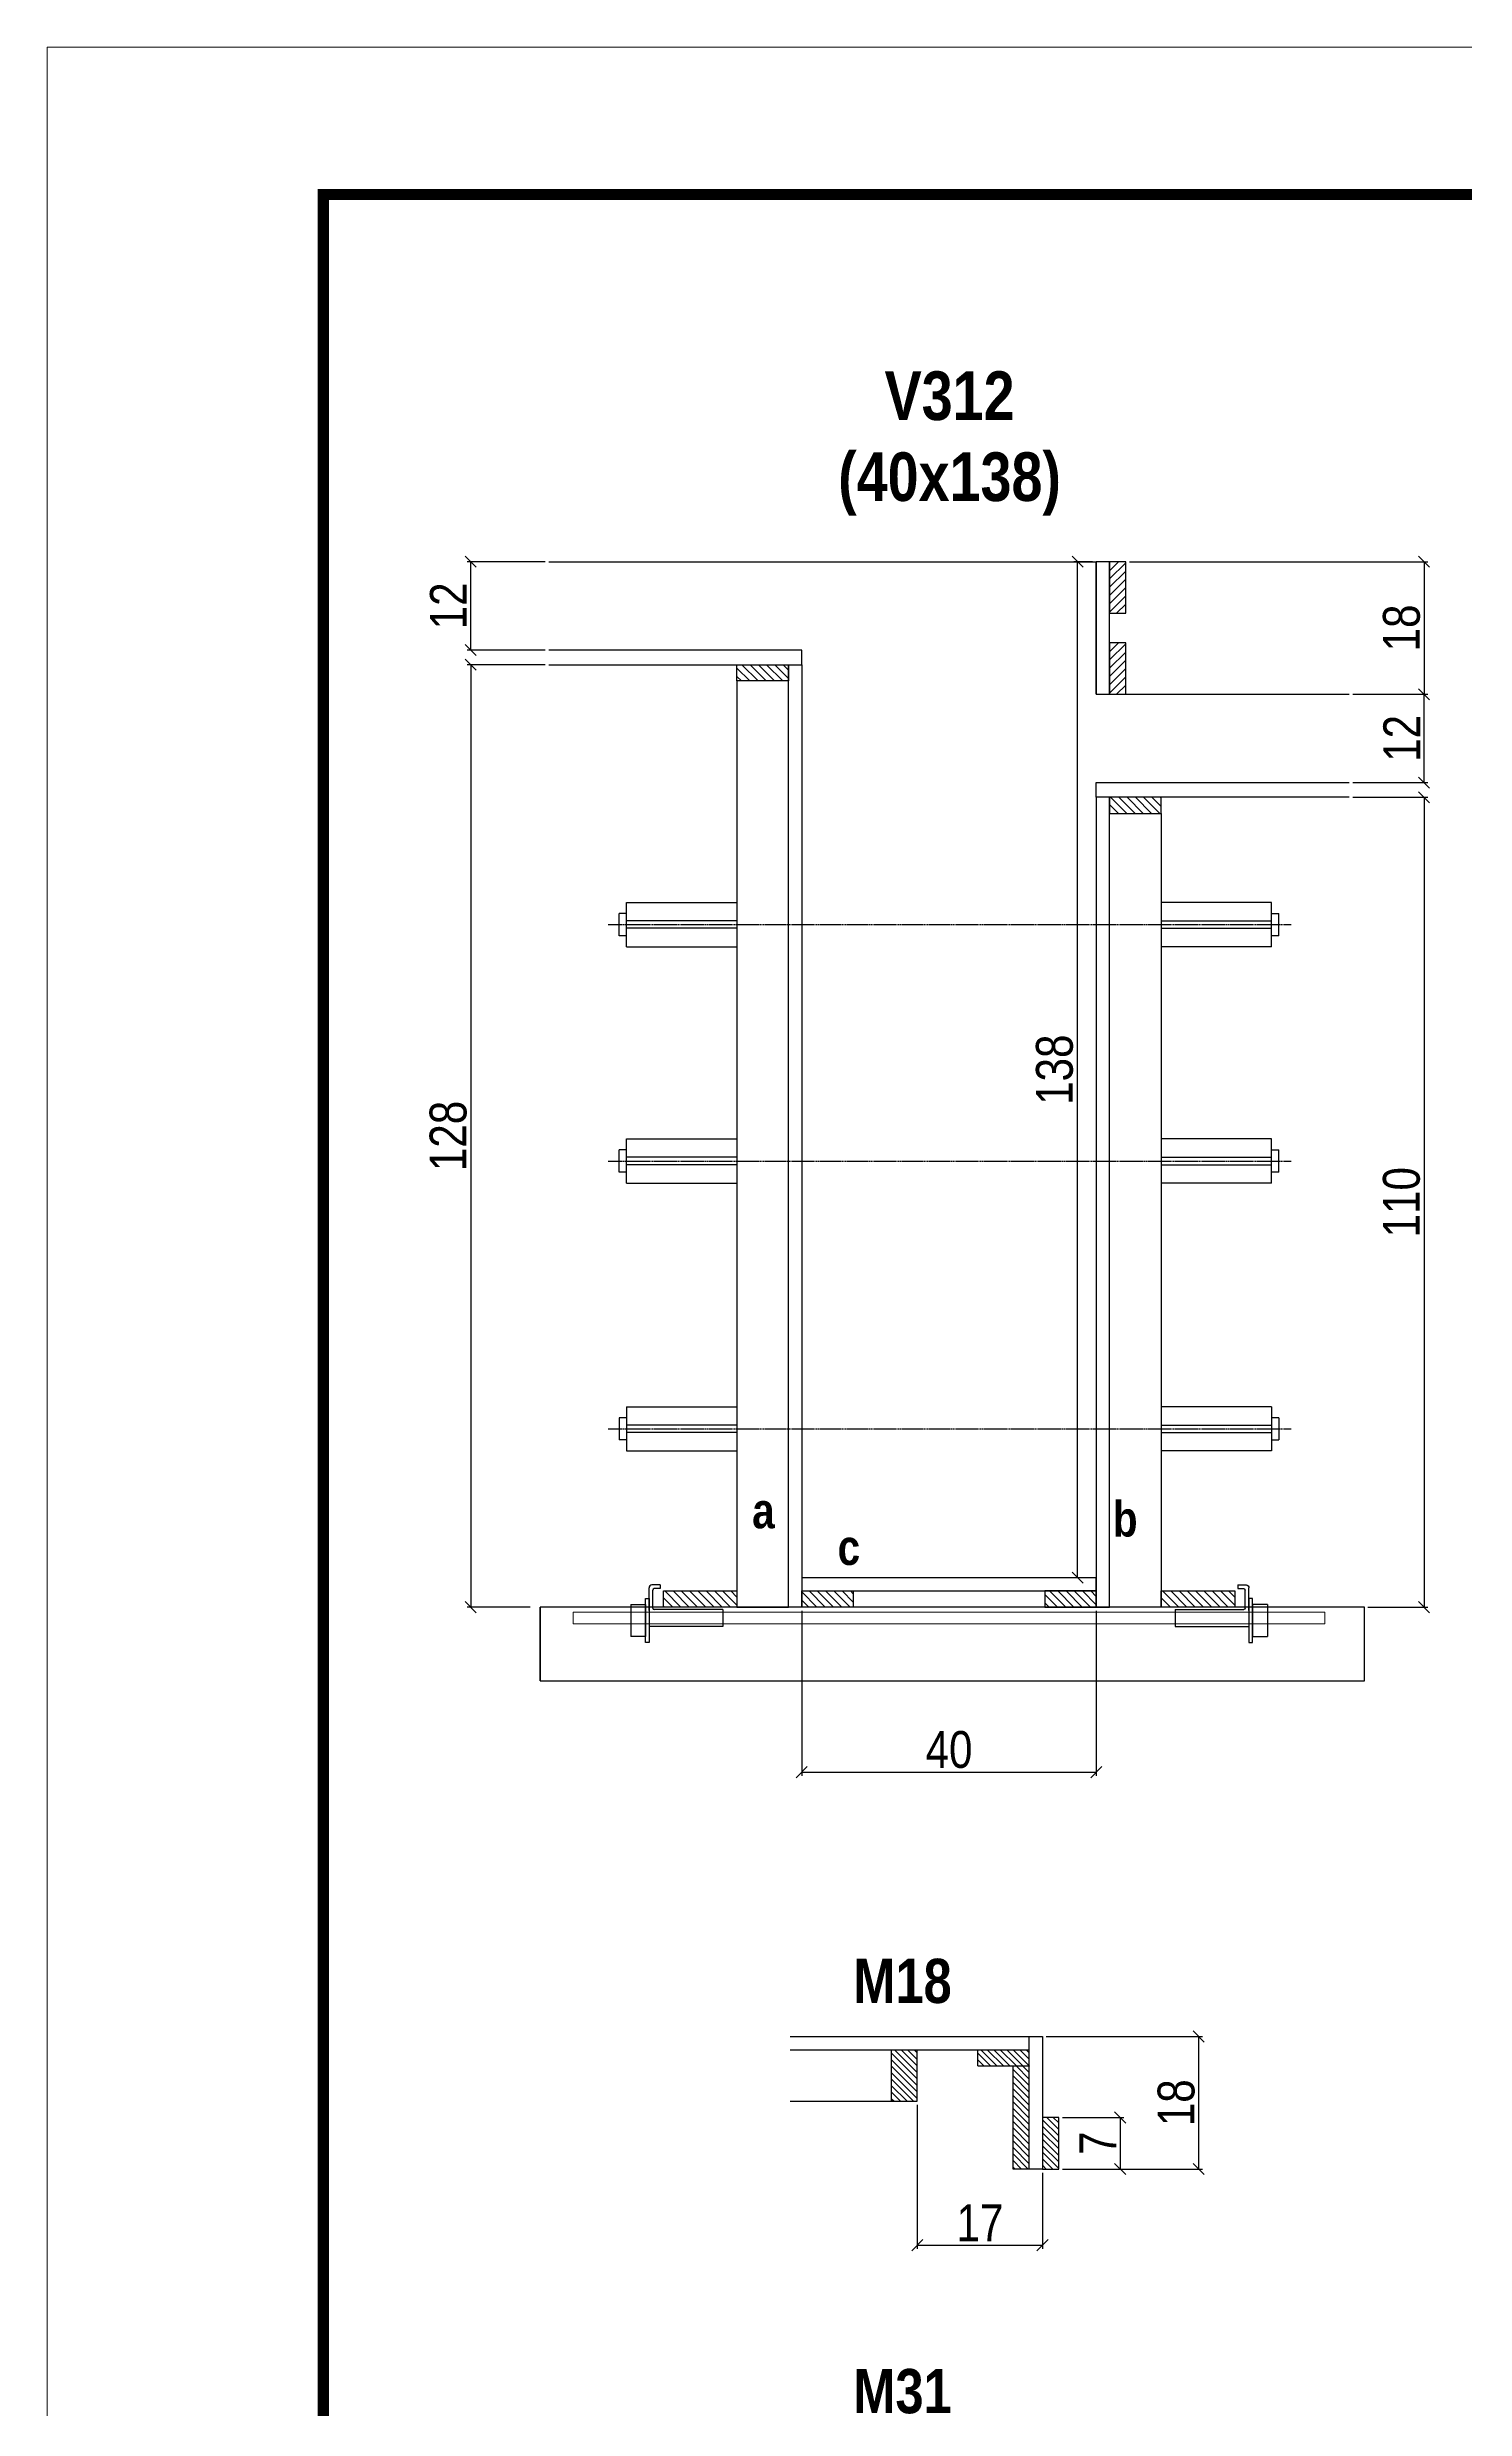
# Model space of a CAD drawing. Extents: x 13154 to 22413, y 1253 to 30260.
# Drawn here: x 16338 to 16723, y 28079 to 28721 of the extents above; entities that cross this region are included whole.
import ezdxf

# ---------------------------------------------------------------- set-up
doc = ezdxf.new("R2010")
doc.units = 0
doc.linetypes.add('DASHED', pattern=[0.75, 0.5, -0.25])
doc.linetypes.add('HIDDEN', pattern=[0.375, 0.25, -0.125])
for name, color, linetype in [('barrote', 251, 'Continuous'), ('COTA', 241, 'Continuous'), ('detalhes', 4, 'Continuous'), ('NOMENCLATURA', 7, 'Continuous'), ('Painéis', 200, 'Continuous'), ('presilha', 1, 'Continuous'), ('SARR_2.2x10', 60, 'Continuous'), ('SARR_2.2x7', 40, 'Continuous'), ('SARR_3.5x7', 81, 'Continuous'), ('TENSOR', 3, 'Continuous')]:
    doc.layers.add(name, color=color, linetype=linetype)
for name, color, linetype, lineweight in [('CONCRETO', 251, 'Continuous', 25), ('Folhas', 255, 'Continuous', 9), ('SARRAFO DE PRESSAO', 251, 'DASHED', 9), ('SCO-___-LAJ', 2, 'Continuous', 0)]:
    doc.layers.add(name, color=color, linetype=linetype, lineweight=lineweight)
doc.styles.add('COTA TECNICA 2X', font='techl___.ttf', dxfattribs={"height": 10})
doc.styles.add('TECNICA', font='techb___.ttf', dxfattribs={"height": 10})
doc.dimstyles.new('SECAO', dxfattribs={"dimscale": 0.333333, "dimtxt": 5, "dimasz": 9, "dimexe": 3, "dimexo": 3, "dimgap": 3, "dimtad": 1, "dimdec": 1, "dimlfac": 0.5, "dimzin": 12, "dimdsep": 46, "dimtxsty": 'COTA TECNICA 2X', "dimblk1": 'OBLIQUE', "dimblk2": 'OBLIQUE', "dimsah": 1, "dimcen": 0.9, "dimclrd": 4, "dimclre": 4, "dimclrt": 240, "dimadec": 1, "dimazin": 3, "dimtfac": 1, "dimtdec": 1, "dimtmove": 0, "dimatfit": 3, "dimfxl": 1, "dimtolj": 1, "dimtzin": 12, "dimarcsym": 0})

# ---------------------------------------------------------------- blocks, each defined once
blk = doc.blocks.new('9999999999')
at = {"layer": 'Folhas'}
blk.add_lwpolyline([(98138.98, 34190.21), (99623.98, 34190.21), (99623.98, 35240.21), (98138.98, 35240.21)], close=True, dxfattribs=at)
at = {"layer": 'Folhas', "color": 30, "const_width": 3}
blk.add_lwpolyline([(98213.98, 34230.21), (99583.98, 34230.21), (99583.98, 35200.21), (98213.98, 35200.21)], close=True, dxfattribs=at)
blk = doc.blocks.new('PRESILHA METÁLICA 1')
at = {"layer": 'presilha'}
for p, q in [((7.5, 10.64), (7.5, 19.86)), ((12, 21), (8.64, 21)), ((12, 19.5), (9.57, 19.5)), ((12, 21), (12, 19.5)), ((0, 13), (6, 13)), ((0, 13), (0, 0)), ((6, 15.5), (7.5, 15.5)), ((6, -2.5), (6, 15.5)), ((6, 13), (6, 0)), ((7.5, 15.5), (7.5, -2.5)), ((9, 11.57), (9, 18.93)), ((37.5, 11), (9.57, 11)), ((37.5, 11), (37.5, 4.1)), ((6, 0), (0, 0)), ((37.5, 4.1), (7.5, 4.1)), ((7.5, -2.5), (6, -2.5))]:
    blk.add_line(p, q, dxfattribs=at)
for centre, radius, start, end in [((8.64, 19.86), 1.14, 90, 180), ((9.57, 18.93), 0.57, 90, 180), ((9.57, 11.57), 0.57, 180, 270)]:
    blk.add_arc(centre, radius, start, end, dxfattribs=at)
blk = doc.blocks.new('_Oblique')
at = {"color": 0, "linetype": 'ByBlock', "lineweight": -2}
blk.add_line((-0.5, -0.5), (0.5, 0.5), dxfattribs=at)
blk = doc.blocks.new('*D260')
at = {"layer": 'COTA', "color": 4, "lineweight": -2, "transparency": 16777216}
for p, q in [((16692.54, 28516.85), (16712.89, 28516.85)), ((16711.89, 28516.85), (16711.89, 28296.85)), ((16696.65, 28296.85), (16712.89, 28296.85))]:
    blk.add_line(p, q, dxfattribs=at)
at = {"layer": 'Defpoints', "color": 0, "transparency": 16777216}
for p in [(16691.54, 28516.85), (16695.65, 28296.85), (16711.89, 28296.85)]:
    blk.add_point(p, dxfattribs=at)
at = {"layer": 'COTA', "color": 4, "lineweight": -2, "transparency": 16777216, "xscale": 3, "yscale": 3, "zscale": 3}
for p, rotation in [((16711.89, 28516.85), 90), ((16711.89, 28296.85), 270)]:
    blk.add_blockref('_Oblique', p, dxfattribs=dict(at, rotation=rotation))
at = {"layer": 'COTA', "color": 240, "transparency": 16777216, "insert": (16705.78, 28406.85), "char_height": 10, "attachment_point": 5, "rotation": 90, "style": 'COTA TECNICA 2X'}
blk.add_mtext('\\A1;110', dxfattribs=at)
blk = doc.blocks.new('*D268')
at = {"layer": 'COTA', "color": 4, "lineweight": -2, "transparency": 16777216}
for p, q in [((16692.54, 28544.85), (16712.89, 28544.85)), ((16711.89, 28520.85), (16711.89, 28544.85)), ((16692.54, 28520.85), (16712.89, 28520.85))]:
    blk.add_line(p, q, dxfattribs=at)
at = {"layer": 'Defpoints', "color": 0, "transparency": 16777216}
for p in [(16691.54, 28544.85), (16711.89, 28544.85), (16691.54, 28520.85)]:
    blk.add_point(p, dxfattribs=at)
at = {"layer": 'COTA', "color": 4, "lineweight": -2, "transparency": 16777216, "xscale": 3, "yscale": 3, "zscale": 3}
for p, rotation in [((16711.89, 28544.85), 90), ((16711.89, 28520.85), 270)]:
    blk.add_blockref('_Oblique', p, dxfattribs=dict(at, rotation=rotation))
at = {"layer": 'COTA', "color": 240, "transparency": 16777216, "insert": (16705.83, 28532.85), "char_height": 10, "attachment_point": 5, "rotation": 90, "style": 'COTA TECNICA 2X'}
blk.add_mtext('\\A1;12', dxfattribs=at)
blk = doc.blocks.new('*D269')
at = {"layer": 'COTA', "color": 4, "lineweight": -2, "transparency": 16777216}
for p, q in [((16473.14, 28552.85), (16451.92, 28552.85)), ((16452.92, 28552.85), (16452.92, 28296.85)), ((16469.03, 28296.85), (16451.92, 28296.85))]:
    blk.add_line(p, q, dxfattribs=at)
at = {"layer": 'Defpoints', "color": 0, "transparency": 16777216}
for p in [(16474.14, 28552.85), (16452.92, 28296.85), (16470.03, 28296.85)]:
    blk.add_point(p, dxfattribs=at)
at = {"layer": 'COTA', "color": 4, "lineweight": -2, "transparency": 16777216, "xscale": 3, "yscale": 3, "zscale": 3}
for p, rotation in [((16452.92, 28552.85), 90), ((16452.92, 28296.85), 270)]:
    blk.add_blockref('_Oblique', p, dxfattribs=dict(at, rotation=rotation))
at = {"layer": 'COTA', "color": 240, "transparency": 16777216, "insert": (16446.83, 28424.85), "char_height": 10, "attachment_point": 5, "rotation": 90, "style": 'COTA TECNICA 2X'}
blk.add_mtext('\\A1;128', dxfattribs=at)
blk = doc.blocks.new('*D1444')
at = {"layer": 'COTA', "color": 4, "lineweight": -2, "transparency": 16777216}
for p, q in [((16621.84, 28580.85), (16616.77, 28580.85)), ((16617.77, 28304.85), (16617.77, 28580.85)), ((16621.84, 28304.85), (16616.77, 28304.85))]:
    blk.add_line(p, q, dxfattribs=at)
at = {"layer": 'Defpoints', "color": 0, "transparency": 16777216}
for p in [(16617.77, 28580.85), (16622.84, 28580.85), (16622.84, 28304.85)]:
    blk.add_point(p, dxfattribs=at)
at = {"layer": 'COTA', "color": 4, "lineweight": -2, "transparency": 16777216, "xscale": 3, "yscale": 3, "zscale": 3}
for p, rotation in [((16617.77, 28580.85), 90), ((16617.77, 28304.85), 270)]:
    blk.add_blockref('_Oblique', p, dxfattribs=dict(at, rotation=rotation))
at = {"layer": 'COTA', "color": 240, "transparency": 16777216, "insert": (16611.53, 28442.85), "char_height": 10, "attachment_point": 5, "rotation": 90, "style": 'COTA TECNICA 2X'}
blk.add_mtext('\\A1;138', dxfattribs=at)
blk = doc.blocks.new('*D1445')
at = {"layer": 'COTA', "color": 4, "lineweight": -2, "transparency": 16777216}
for p, q in [((16473.14, 28580.85), (16451.92, 28580.85)), ((16452.92, 28556.85), (16452.92, 28580.85)), ((16473.14, 28556.85), (16451.92, 28556.85))]:
    blk.add_line(p, q, dxfattribs=at)
at = {"layer": 'Defpoints', "color": 0, "transparency": 16777216}
for p in [(16452.92, 28580.85), (16474.14, 28580.85), (16474.14, 28556.85)]:
    blk.add_point(p, dxfattribs=at)
at = {"layer": 'COTA', "color": 4, "lineweight": -2, "transparency": 16777216, "xscale": 3, "yscale": 3, "zscale": 3}
for p, rotation in [((16452.92, 28580.85), 90), ((16452.92, 28556.85), 270)]:
    blk.add_blockref('_Oblique', p, dxfattribs=dict(at, rotation=rotation))
at = {"layer": 'COTA', "color": 240, "transparency": 16777216, "insert": (16446.86, 28568.85), "char_height": 10, "attachment_point": 5, "rotation": 90, "style": 'COTA TECNICA 2X'}
blk.add_mtext('\\A1;12', dxfattribs=at)
blk = doc.blocks.new('*D1446')
at = {"layer": 'COTA', "color": 4, "lineweight": -2, "transparency": 16777216}
for p, q in [((16542.84, 28295.85), (16542.84, 28251.03)), ((16622.84, 28295.85), (16622.84, 28251.03)), ((16542.84, 28252.03), (16622.84, 28252.03))]:
    blk.add_line(p, q, dxfattribs=at)
at = {"layer": 'Defpoints', "color": 0, "transparency": 16777216}
for p in [(16542.84, 28296.85), (16622.84, 28296.85), (16622.84, 28252.03)]:
    blk.add_point(p, dxfattribs=at)
at = {"layer": 'COTA', "color": 4, "lineweight": -2, "transparency": 16777216, "xscale": 3, "yscale": 3, "zscale": 3, "rotation": 180}
blk.add_blockref('_Oblique', (16542.84, 28252.03), dxfattribs=at)
at = {"layer": 'COTA', "color": 4, "lineweight": -2, "transparency": 16777216, "xscale": 3, "yscale": 3, "zscale": 3}
blk.add_blockref('_Oblique', (16622.84, 28252.03), dxfattribs=at)
at = {"layer": 'COTA', "color": 240, "transparency": 16777216, "insert": (16582.84, 28258.13), "char_height": 10, "attachment_point": 5, "style": 'COTA TECNICA 2X'}
blk.add_mtext('\\A1;40', dxfattribs=at)
blk = doc.blocks.new('*D1447')
at = {"layer": 'COTA', "color": 4, "lineweight": -2, "transparency": 16777216}
for p, q in [((16631.84, 28580.85), (16712.89, 28580.85)), ((16711.89, 28580.85), (16711.89, 28544.85)), ((16692.54, 28544.85), (16712.89, 28544.85))]:
    blk.add_line(p, q, dxfattribs=at)
at = {"layer": 'Defpoints', "color": 0, "transparency": 16777216}
for p in [(16630.84, 28580.85), (16691.54, 28544.85), (16711.89, 28544.85)]:
    blk.add_point(p, dxfattribs=at)
at = {"layer": 'COTA', "color": 4, "lineweight": -2, "transparency": 16777216, "xscale": 3, "yscale": 3, "zscale": 3}
for p, rotation in [((16711.89, 28580.85), 90), ((16711.89, 28544.85), 270)]:
    blk.add_blockref('_Oblique', p, dxfattribs=dict(at, rotation=rotation))
at = {"layer": 'COTA', "color": 240, "transparency": 16777216, "insert": (16705.79, 28562.85), "char_height": 10, "attachment_point": 5, "rotation": 90, "style": 'COTA TECNICA 2X'}
blk.add_mtext('\\A1;18', dxfattribs=at)
blk = doc.blocks.new('*D3193')
at = {"layer": 'COTA', "color": 4, "lineweight": -2, "transparency": 16777216}
for p, q in [((16609.23, 28180.23), (16651.68, 28180.23)), ((16650.68, 28144.23), (16650.68, 28180.23)), ((16613.63, 28144.23), (16651.68, 28144.23))]:
    blk.add_line(p, q, dxfattribs=at)
at = {"layer": 'Defpoints', "color": 0, "transparency": 16777216}
for p in [(16608.23, 28180.23), (16650.68, 28180.23), (16612.63, 28144.23)]:
    blk.add_point(p, dxfattribs=at)
at = {"layer": 'COTA', "color": 4, "lineweight": -2, "transparency": 16777216, "xscale": 3, "yscale": 3, "zscale": 3}
for p, rotation in [((16650.68, 28180.23), 90), ((16650.68, 28144.23), 270)]:
    blk.add_blockref('_Oblique', p, dxfattribs=dict(at, rotation=rotation))
at = {"layer": 'COTA', "color": 240, "transparency": 16777216, "insert": (16644.58, 28162.23), "char_height": 10, "attachment_point": 5, "rotation": 90, "style": 'COTA TECNICA 2X'}
blk.add_mtext('\\A1;18', dxfattribs=at)
blk = doc.blocks.new('*D3194')
at = {"layer": 'COTA', "color": 4, "lineweight": -2, "transparency": 16777216}
for p, q in [((16613.63, 28158.23), (16630.33, 28158.23)), ((16629.33, 28158.23), (16629.33, 28144.23)), ((16613.63, 28144.23), (16630.33, 28144.23))]:
    blk.add_line(p, q, dxfattribs=at)
at = {"layer": 'Defpoints', "color": 0, "transparency": 16777216}
for p in [(16612.63, 28158.23), (16612.63, 28144.23), (16629.33, 28144.23)]:
    blk.add_point(p, dxfattribs=at)
at = {"layer": 'COTA', "color": 4, "lineweight": -2, "transparency": 16777216, "xscale": 3, "yscale": 3, "zscale": 3}
for p, rotation in [((16629.33, 28158.23), 90), ((16629.33, 28144.23), 270)]:
    blk.add_blockref('_Oblique', p, dxfattribs=dict(at, rotation=rotation))
at = {"layer": 'COTA', "color": 240, "transparency": 16777216, "insert": (16623.25, 28151.23), "char_height": 10, "attachment_point": 5, "rotation": 90, "style": 'COTA TECNICA 2X'}
blk.add_mtext('\\A1;7', dxfattribs=at)
blk = doc.blocks.new('*D3195')
at = {"layer": 'COTA', "color": 4, "lineweight": -2, "transparency": 16777216}
for p, q in [((16574.23, 28161.63), (16574.23, 28122.54)), ((16608.23, 28143.23), (16608.23, 28122.54)), ((16574.23, 28123.54), (16608.23, 28123.54))]:
    blk.add_line(p, q, dxfattribs=at)
at = {"layer": 'Defpoints', "color": 0, "transparency": 16777216}
for p in [(16574.23, 28162.63), (16608.23, 28144.23), (16608.23, 28123.54)]:
    blk.add_point(p, dxfattribs=at)
at = {"layer": 'COTA', "color": 4, "lineweight": -2, "transparency": 16777216, "xscale": 3, "yscale": 3, "zscale": 3, "rotation": 180}
blk.add_blockref('_Oblique', (16574.23, 28123.54), dxfattribs=at)
at = {"layer": 'COTA', "color": 4, "lineweight": -2, "transparency": 16777216, "xscale": 3, "yscale": 3, "zscale": 3}
blk.add_blockref('_Oblique', (16608.23, 28123.54), dxfattribs=at)
at = {"layer": 'COTA', "color": 240, "transparency": 16777216, "insert": (16591.23, 28129.62), "char_height": 10, "attachment_point": 5, "style": 'COTA TECNICA 2X'}
blk.add_mtext('\\A1;17', dxfattribs=at)

msp = doc.modelspace()

# ---------------------------------------------------------------- hatches: boundary and pattern name
at = {"layer": 'SARR_2.2x10'}
h = msp.add_hatch(dxfattribs=at)
h.set_pattern_fill('ANSI31', color=256, scale=0.5, angle=90)
h.set_pattern_definition([(135, (49698.7788, -95215.3182), (-1.122532015, -1.122532015), [])])
h.paths.add_polyline_path([(16505.24, 28301.25), (16505.24, 28296.85), (16525.24, 28296.85), (16525.24, 28301.25)])
h = msp.add_hatch(dxfattribs=at)
h.set_pattern_fill('ANSI31', color=256, scale=0.5, angle=90)
h.set_pattern_definition([(135, (49833.9788, -95215.3182), (-1.122532015, -1.122532015), [])])
h.paths.add_polyline_path([(16640.44, 28301.25), (16640.44, 28296.85), (16660.44, 28296.85), (16660.44, 28301.25)])
h = msp.add_hatch(dxfattribs=at)
h.set_pattern_fill('ANSI31', color=256, scale=10, angle=90)
h.set_pattern_definition([(135, (-115946.4972, -1920.3878), (-0.883883476, -0.883883476), [])])
h.paths.add_polyline_path([(16574.23, 28176.63), (16567.23, 28176.63), (16567.23, 28162.63), (16574.23, 28162.63)])
h = msp.add_hatch(dxfattribs=at)
h.set_pattern_fill('ANSI31', color=256, scale=10, angle=90)
h.set_pattern_definition([(135, (-115946.0972, -1920.3878), (-0.883883476, -0.883883476), [])])
h.paths.add_polyline_path([(16590.63, 28176.63), (16590.63, 28172.23), (16604.63, 28172.23), (16604.63, 28176.63)])
h = msp.add_hatch(dxfattribs=at)
h.set_pattern_fill('ANSI31', color=256, scale=10, angle=90)
h.set_pattern_definition([(135, (-115946.0972, -1936.3878), (-0.883883476, -0.883883476), [])])
h.paths.add_polyline_path([(16600.23, 28144.23), (16604.63, 28144.23), (16604.63, 28172.23), (16600.23, 28172.23)])
h = msp.add_hatch(dxfattribs=at)
h.set_pattern_fill('ANSI31', color=256, scale=10, angle=90)
h.set_pattern_definition([(135, (-115946.0972, -1924.3878), (-0.883883476, -0.883883476), [])])
h.paths.add_polyline_path([(16612.63, 28158.23), (16608.23, 28158.23), (16608.23, 28144.23), (16612.63, 28144.23)])
at = {"layer": 'SARR_2.2x7'}
h = msp.add_hatch(dxfattribs=at)
h.set_pattern_fill('ANSI31', color=256, scale=0.5)
h.set_pattern_definition([(45, (-106885.7295, -4547.4871), (-1.122532015, 1.122532015), [])])
h.paths.add_polyline_path([(16630.84, 28580.85), (16626.44, 28580.85), (16626.44, 28566.85), (16630.84, 28566.85)])
h = msp.add_hatch(dxfattribs=at)
h.set_pattern_fill('ANSI31', color=256, scale=0.5)
h.set_pattern_definition([(45, (-106885.7295, -4569.4871), (-1.122532015, 1.122532015), [])])
h.paths.add_polyline_path([(16630.84, 28558.85), (16626.44, 28558.85), (16626.44, 28544.85), (16630.84, 28544.85)])
h = msp.add_hatch(dxfattribs=at)
h.set_pattern_fill('ANSI31', color=256, scale=0.5, angle=90)
h.set_pattern_definition([(135, (49692.7788, -94963.7182), (-1.122532015, -1.122532015), [])])
h.paths.add_polyline_path([(16539.24, 28552.85), (16539.24, 28548.45), (16525.24, 28548.45), (16525.24, 28552.85)])
h = msp.add_hatch(dxfattribs=at)
h.set_pattern_fill('ANSI31', color=256, scale=0.5, angle=90)
h.set_pattern_definition([(135, (49754.7788, -94999.7182), (-1.122532015, -1.122532015), [])])
h.paths.add_polyline_path([(16626.44, 28516.85), (16626.44, 28512.45), (16640.44, 28512.45), (16640.44, 28516.85)])
h = msp.add_hatch(dxfattribs=at)
h.set_pattern_fill('ANSI31', color=256, scale=0.5, angle=90)
h.set_pattern_definition([(135, (49778.3788, -95215.3182), (-1.122532015, -1.122532015), [])])
h.paths.add_polyline_path([(16556.84, 28296.85), (16556.84, 28301.25), (16542.84, 28301.25), (16542.84, 28296.85)])
h = msp.add_hatch(dxfattribs=at)
h.set_pattern_fill('ANSI31', color=256, scale=0.5, angle=90)
h.set_pattern_definition([(135, (49758.3788, -95215.3182), (-1.122532015, -1.122532015), [])])
h.paths.add_polyline_path([(16608.84, 28296.85), (16608.84, 28301.25), (16622.84, 28301.25), (16622.84, 28296.85)])

# ---------------------------------------------------------------- linework, layer by layer
at = {"ltscale": 3}
for p, q in [((16493.24, 28479.26), (16493.24, 28485.26)), ((16495.24, 28485.26), (16493.24, 28485.26)), ((16495.24, 28476.26), (16495.24, 28488.26)), ((16495.24, 28488.26), (16525.24, 28488.26)), ((16525.24, 28483.26), (16495.24, 28483.26)), ((16670.44, 28488.26), (16640.44, 28488.26)), ((16640.44, 28483.26), (16670.44, 28483.26)), ((16670.44, 28476.26), (16670.44, 28488.26)), ((16670.44, 28485.26), (16672.44, 28485.26)), ((16672.44, 28479.26), (16672.44, 28485.26)), ((16495.24, 28479.26), (16493.24, 28479.26)), ((16525.24, 28481.26), (16495.24, 28481.26)), ((16495.24, 28476.26), (16525.24, 28476.26)), ((16640.44, 28481.26), (16670.44, 28481.26)), ((16670.44, 28476.26), (16640.44, 28476.26)), ((16672.44, 28479.26), (16670.44, 28479.26)), ((16493.24, 28415.05), (16493.24, 28421.05)), ((16495.24, 28421.05), (16493.24, 28421.05)), ((16495.24, 28412.05), (16495.24, 28424.05)), ((16495.24, 28424.05), (16525.24, 28424.05)), ((16525.24, 28419.05), (16495.24, 28419.05)), ((16670.44, 28424.05), (16640.44, 28424.05)), ((16640.44, 28419.05), (16670.44, 28419.05)), ((16670.44, 28412.05), (16670.44, 28424.05)), ((16670.44, 28421.05), (16672.44, 28421.05)), ((16672.44, 28415.05), (16672.44, 28421.05)), ((16495.24, 28415.05), (16493.24, 28415.05)), ((16525.24, 28417.05), (16495.24, 28417.05)), ((16495.24, 28412.05), (16525.24, 28412.05)), ((16640.44, 28417.05), (16670.44, 28417.05)), ((16670.44, 28412.05), (16640.44, 28412.05)), ((16672.44, 28415.05), (16670.44, 28415.05)), ((16493.24, 28348.29), (16493.24, 28342.29)), ((16495.24, 28348.29), (16493.24, 28348.29)), ((16495.24, 28351.29), (16495.24, 28339.29)), ((16495.24, 28351.29), (16525.24, 28351.29)), ((16670.44, 28351.29), (16640.44, 28351.29)), ((16670.44, 28351.29), (16670.44, 28339.29)), ((16672.44, 28348.29), (16670.44, 28348.29)), ((16672.44, 28348.29), (16672.44, 28342.29)), ((16495.24, 28342.29), (16493.24, 28342.29)), ((16525.24, 28346.29), (16495.24, 28346.29)), ((16525.24, 28344.29), (16495.24, 28344.29)), ((16640.44, 28346.29), (16670.44, 28346.29)), ((16640.44, 28344.29), (16670.44, 28344.29)), ((16670.44, 28342.29), (16672.44, 28342.29)), ((16495.24, 28339.29), (16525.24, 28339.29)), ((16670.44, 28339.29), (16640.44, 28339.29))]:
    msp.add_line(p, q, dxfattribs=at)
at = {"layer": 'barrote'}
msp.add_lwpolyline([(16471.78, 28276.85), (16695.7, 28276.85), (16695.7, 28296.85), (16471.78, 28296.85)], close=True, dxfattribs=at)
at = {"layer": 'CONCRETO', "linetype": 'Continuous'}
for p, q in [((16474.14, 28580.85), (16622.84, 28580.85)), ((16622.84, 28544.85), (16622.84, 28580.85)), ((16622.84, 28544.85), (16691.54, 28544.85))]:
    msp.add_line(p, q, dxfattribs=at)
at = {"layer": 'detalhes', "color": 250}
msp.add_line((16471.78, 28276.85), (16471.78, 28296.85), dxfattribs=at)
at = {"layer": 'Painéis', "linetype": 'Continuous'}
for p, q in [((16539.67, 28180.23), (16608.23, 28180.23)), ((16539.67, 28176.63), (16604.63, 28176.63)), ((16604.63, 28144.23), (16604.63, 28180.23)), ((16608.23, 28180.23), (16608.23, 28144.23)), ((16608.23, 28144.23), (16604.63, 28144.23))]:
    msp.add_line(p, q, dxfattribs=at)
for points in [[(16626.44, 28544.85), (16626.44, 28580.85), (16622.84, 28580.85), (16622.84, 28544.85)], [(16539.24, 28296.85), (16539.24, 28552.85), (16542.84, 28552.85), (16542.84, 28296.85)], [(16626.44, 28296.85), (16626.44, 28516.85), (16622.84, 28516.85), (16622.84, 28296.85)], [(16622.84, 28304.85), (16542.84, 28304.85), (16542.84, 28301.25), (16622.84, 28301.25)]]:
    msp.add_lwpolyline(points, close=True, dxfattribs=at)
at = {"layer": 'Painéis', "linetype": 'Continuous', "elevation": 0}
for points in [[(16474.14, 28552.85), (16542.84, 28552.85), (16542.84, 28556.85), (16474.14, 28556.85)], [(16691.54, 28516.85), (16622.84, 28516.85), (16622.84, 28520.85), (16691.54, 28520.85)]]:
    msp.add_lwpolyline(points, dxfattribs=at)
at = {"layer": 'SARR_2.2x10'}
for p, q in [((16567.23, 28162.63), (16567.23, 28176.63)), ((16574.23, 28162.63), (16574.23, 28176.63)), ((16590.63, 28172.23), (16590.63, 28176.63)), ((16590.63, 28172.23), (16604.63, 28172.23)), ((16600.23, 28144.23), (16600.23, 28172.23)), ((16539.67, 28162.63), (16574.23, 28162.63)), ((16612.63, 28158.23), (16608.23, 28158.23)), ((16612.63, 28144.23), (16612.63, 28158.23)), ((16604.63, 28144.23), (16600.23, 28144.23)), ((16608.23, 28144.23), (16612.63, 28144.23))]:
    msp.add_line(p, q, dxfattribs=at)
for points in [[(16505.24, 28301.25), (16525.24, 28301.25), (16525.24, 28296.85), (16505.24, 28296.85)], [(16640.44, 28301.25), (16660.44, 28301.25), (16660.44, 28296.85), (16640.44, 28296.85)]]:
    msp.add_lwpolyline(points, close=True, dxfattribs=at)
at = {"layer": 'SARR_2.2x7'}
for points in [[(16630.84, 28566.85), (16630.84, 28580.85), (16626.44, 28580.85), (16626.44, 28566.85)], [(16630.84, 28544.85), (16630.84, 28558.85), (16626.44, 28558.85), (16626.44, 28544.85)], [(16640.44, 28516.85), (16626.44, 28516.85), (16626.44, 28512.45), (16640.44, 28512.45)], [(16542.84, 28301.25), (16556.84, 28301.25), (16556.84, 28296.85), (16542.84, 28296.85)], [(16622.84, 28301.25), (16608.84, 28301.25), (16608.84, 28296.85), (16622.84, 28296.85)]]:
    msp.add_lwpolyline(points, close=True, dxfattribs=at)
at = {"layer": 'SARR_2.2x7', "elevation": 0}
msp.add_lwpolyline([(16525.24, 28552.85), (16539.24, 28552.85), (16539.24, 28548.45), (16525.24, 28548.45)], close=True, dxfattribs=at)
at = {"layer": 'SARR_3.5x7'}
msp.add_lwpolyline([(16539.24, 28548.45), (16525.24, 28548.45), (16525.24, 28296.85), (16539.24, 28296.85)], close=True, dxfattribs=at)
at = {"layer": 'SARR_3.5x7', "elevation": 0}
msp.add_lwpolyline([(16626.44, 28512.45), (16640.44, 28512.45), (16640.44, 28296.85), (16626.44, 28296.85)], close=True, dxfattribs=at)
at = {"layer": 'SCO-___-LAJ', "color": 1}
msp.add_lwpolyline([(16480.79, 28295.52), (16684.89, 28295.52), (16684.89, 28292.32), (16480.79, 28292.32)], close=True, dxfattribs=at)
at = {"layer": 'TENSOR', "linetype": 'HIDDEN', "ltscale": 0.5}
for p, q in [((16490.24, 28482.26), (16675.74, 28482.26)), ((16490.24, 28418.05), (16675.74, 28418.05)), ((16490.24, 28345.29), (16675.74, 28345.29))]:
    msp.add_line(p, q, dxfattribs=at)

# ---------------------------------------------------------------- block references
at = {"layer": 'presilha', "yscale": 0.6666666666666666, "zscale": 0.6666666666666666}
for p, xscale in [((16496.37, 28288.88), 0.6666666666666666), ((16669.31, 28288.88), -0.6666666666666666)]:
    msp.add_blockref('PRESILHA METÁLICA 1', p, dxfattribs=dict(at, xscale=xscale))
at = {"layer": 'SARRAFO DE PRESSAO', "color": 6, "linetype": 'ByBlock'}
msp.add_blockref('9999999999', (-81801.1, -6519.61), dxfattribs=at)

# ---------------------------------------------------------------- texts
at = {"layer": 'detalhes', "style": 'TECNICA'}
for s, p in [('a', (16529.37, 28318.27)), ('b', (16627.34, 28316.04)), ('c', (16552.58, 28308.32))]:
    msp.add_text(s, height=9.6, dxfattribs=at).set_placement(p)
at = {"layer": 'detalhes', "char_height": 12, "attachment_point": 1, "style": 'TECNICA'}
for s, insert in [('M18', (16556.84, 28201.33)), ('M31', (16556.84, 28089.91))]:
    msp.add_mtext_dynamic_manual_height_columns(s, width=87.1848, gutter_width=1, heights=[0], dxfattribs=dict(at, insert=insert))
at = {"layer": 'NOMENCLATURA', "insert": (16582.99, 28632.55), "char_height": 13.2, "attachment_point": 2, "style": 'TECNICA'}
msp.add_mtext_dynamic_manual_height_columns('V312\\P(40x138)', width=300.2766, gutter_width=1, heights=[0], dxfattribs=at)

# ---------------------------------------------------------------- dimensions: what is measured, and where the dimension line sits
at = {"layer": 'COTA'}
for base, p1, p2, picture, middle in [((16452.92, 28580.85), (16474.14, 28556.85), (16474.14, 28580.85), '*D1445', (16446.86, 28568.85)), ((16617.77, 28580.85), (16622.84, 28304.85), (16622.84, 28580.85), '*D1444', (16611.53, 28442.85)), ((16711.89, 28544.85), (16630.84, 28580.85), (16691.54, 28544.85), '*D1447', (16705.79, 28562.85)), ((16452.92, 28296.85, 0), (16474.14, 28552.85), (16470.03, 28296.85, 0), '*D269', (16446.83, 28424.85, 0)), ((16711.89, 28544.85), (16691.54, 28520.85), (16691.54, 28544.85), '*D268', (16705.83, 28532.85)), ((16711.89, 28296.85, 0), (16691.54, 28516.85), (16695.65, 28296.85, 0), '*D260', (16705.78, 28406.85, 0)), ((16650.68, 28180.23), (16612.63, 28144.23), (16608.23, 28180.23), '*D3193', (16644.58, 28162.23)), ((16629.33, 28144.23), (16612.63, 28158.23), (16612.63, 28144.23), '*D3194', (16623.25, 28151.23))]:
    dim = msp.add_linear_dim(base=base, p1=p1, p2=p2, angle=90, dimstyle='SECAO', dxfattribs=at)
    dim.commit()
    dim.dimension.update_dxf_attribs({"geometry": picture, "text_midpoint": middle})
for base, p1, p2, picture, middle in [((16622.84, 28252.03), (16542.84, 28296.85), (16622.84, 28296.85), '*D1446', (16582.84, 28258.13)), ((16608.23, 28123.54), (16574.23, 28162.63), (16608.23, 28144.23), '*D3195', (16591.23, 28129.62))]:
    dim = msp.add_linear_dim(base=base, p1=p1, p2=p2, dimstyle='SECAO', dxfattribs=at)
    dim.commit()
    dim.dimension.update_dxf_attribs({"geometry": picture, "text_midpoint": middle})

doc.saveas('drawing.dxf')
